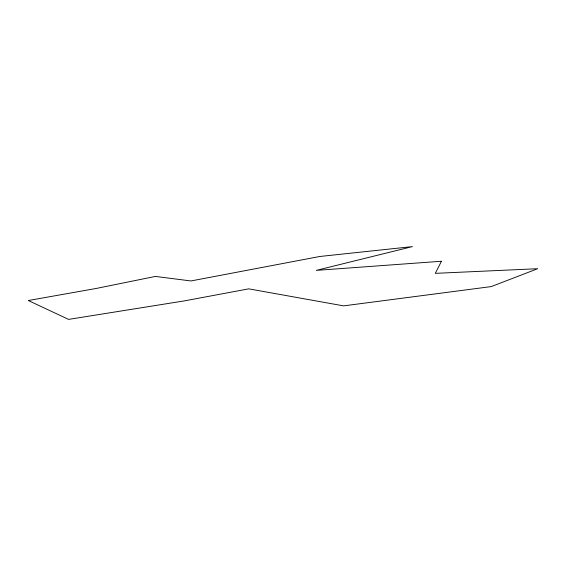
<?xml version="1.0" encoding="UTF-8"?>
<svg xmlns="http://www.w3.org/2000/svg" width="566" height="566" viewBox="0 0 566 566"><rect width="100%" height="100%" fill="white"/><g stroke="black" fill="none" stroke-linecap="round" stroke-linejoin="round"><path stroke-width="0.85" d="M441.459 261.244L435.296 273.35L537.7 268.709L491.21 286.594L343.597 305.866L248.736 288.851L184.304 300.9L68.599 319.394L28.3 300.525L96.298 288.441L155.409 276.42L190.933 280.955L319.832 256.476L412.416 246.606L316.26 270.378L441.459 261.244"/></g></svg>
